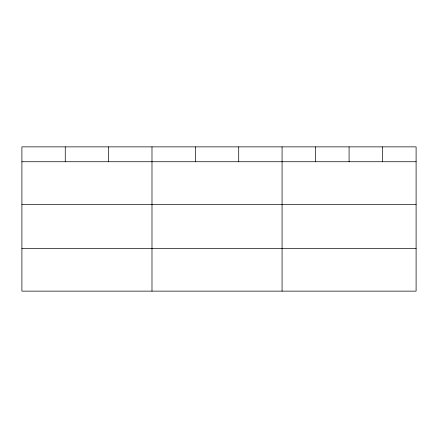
<?xml version="1.0" encoding="UTF-8"?>
<svg xmlns="http://www.w3.org/2000/svg" width="438" height="438" viewBox="0 0 438 438"><rect width="100%" height="100%" fill="white"/><g stroke="black" fill="none" stroke-linecap="round" stroke-linejoin="round"><path stroke-width="0.66" d="M416.1 204.436L416.1 146.867L21.9 146.867L21.9 291.133L416.1 291.133L416.1 204.436L21.9 204.436M21.9 161.737L416.1 161.737M21.9 248.434L416.1 248.434M382.593 146.867L382.593 161.737M349.086 146.867L349.086 161.737M315.579 146.867L315.579 161.737M282.072 146.867L282.072 291.133M238.71 146.867L238.71 161.737M195.348 146.867L195.348 161.737M151.986 146.867L151.986 291.133M108.624 146.867L108.624 161.737M65.262 146.867L65.262 161.737"/></g></svg>
